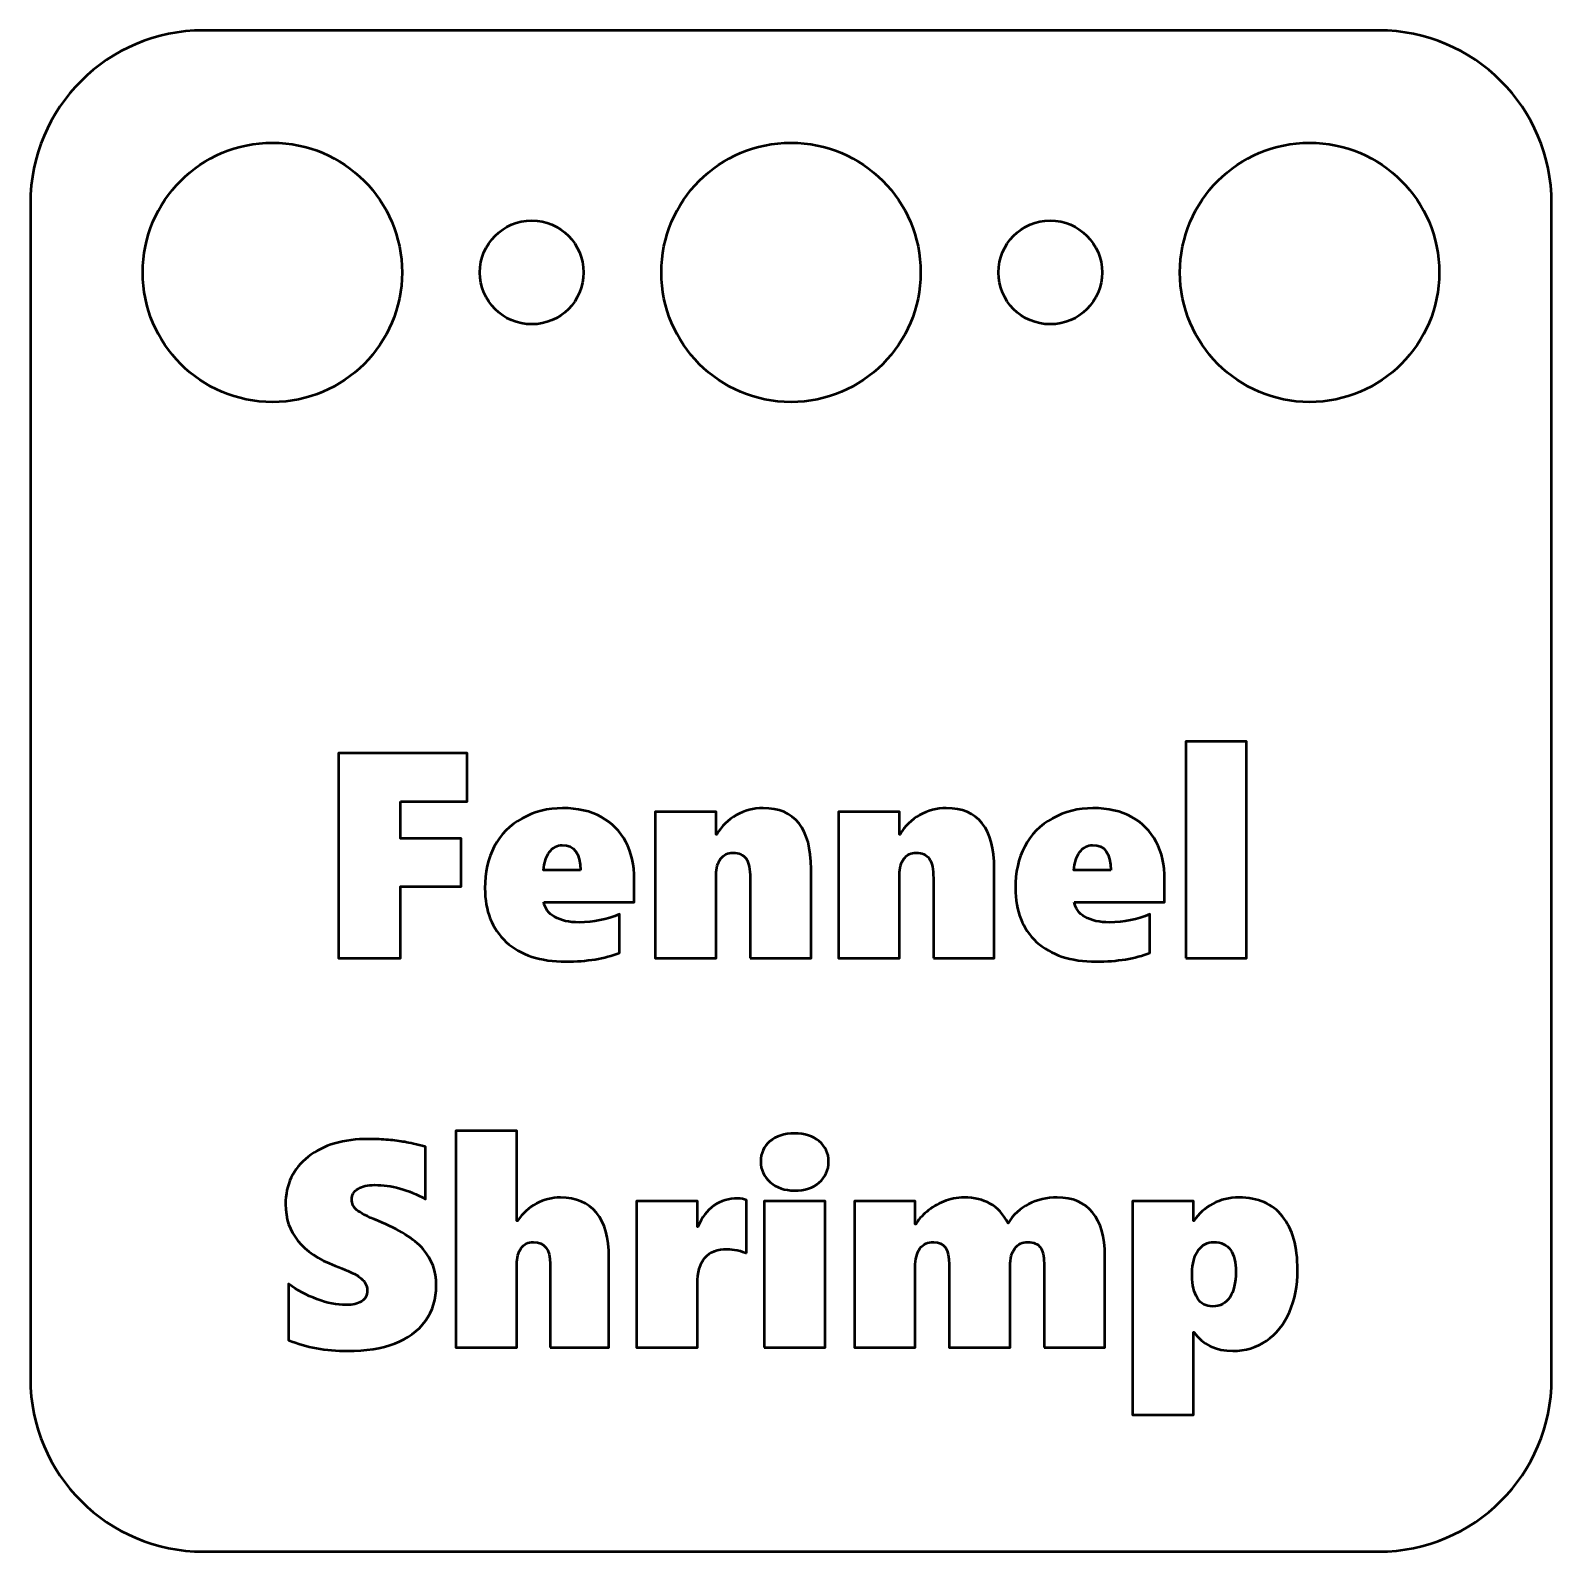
# Model space of a CAD drawing. Header units: centimetres. Extents: x -15.7 to 15.7, y -6.7 to 6.7.
# Drawn here: x -11.2 to -6.8, y -2.2 to 2.2 of the extents above; entities that cross this region are included whole.
import ezdxf

# ---------------------------------------------------------------- set-up
doc = ezdxf.new("R2010")
doc.units = ezdxf.units.CM
doc.header["$MEASUREMENT"] = 0
doc.layers.add('Layer 1', color=7, linetype='Continuous')

msp = doc.modelspace()

# ---------------------------------------------------------------- linework, layer by layer
at = {"layer": 'Layer 1', "lineweight": 53}
for centre, major_axis in [((-10.49999, 1.49999), (0, 0.37501)), ((-8.99999, 1.49999), (0, 0.37501)), ((-7.49999, 1.49999), (0, 0.37501)), ((-9.75, 1.5), (0, 0.15)), ((-8.25, 1.5), (0, 0.15))]:
    msp.add_ellipse(centre, major_axis=major_axis, ratio=1, dxfattribs=at)
msp.add_open_spline([(-11.2, -1.7), (-11.2, -1.7), (-11.2, 1.7), (-11.2, 1.7), (-11.2, 1.7), (-11.2, 1.97614), (-10.97614, 2.2), (-10.7, 2.2), (-10.7, 2.2), (-10.7, 2.2), (-7.3, 2.2), (-7.3, 2.2), (-7.3, 2.2), (-7.02386, 2.2), (-6.8, 1.97614), (-6.8, 1.7), (-6.8, 1.7), (-6.8, 1.7), (-6.8, -1.7), (-6.8, -1.7), (-6.8, -1.7), (-6.8, -1.97614), (-7.02386, -2.2), (-7.3, -2.2), (-7.3, -2.2), (-7.3, -2.2), (-10.7, -2.2), (-10.7, -2.2), (-10.7, -2.2), (-10.97614, -2.2), (-11.2, -1.97614), (-11.2, -1.7)], degree=3, knots=[0, 0, 0, 0, 0.1111111, 0.1111111, 0.1111111, 0.1111111, 0.2222222, 0.2222222, 0.2222222, 0.2222222, 0.3333333, 0.3333333, 0.3333333, 0.3333333, 0.4444444, 0.4444444, 0.4444444, 0.4444444, 0.5555556, 0.5555556, 0.5555556, 0.5555556, 0.6666667, 0.6666667, 0.6666667, 0.6666667, 0.7777778, 0.7777778, 0.7777778, 0.7777778, 1, 1, 1, 1], dxfattribs=at)
at = {"layer": 'Layer 1', "color": 5, "lineweight": 53}
for points, knots in [([(-7.85834, -0.48323), (-7.85834, -0.48323), (-7.85834, 0.14331), (-7.85834, 0.14331), (-7.85834, 0.14331), (-7.85834, 0.14331), (-7.68223, 0.14331), (-7.68223, 0.14331), (-7.68223, 0.14331), (-7.68223, 0.14331), (-7.68223, -0.48323), (-7.68223, -0.48323), (-7.68223, -0.48323), (-7.68223, -0.48323), (-7.85834, -0.48323), (-7.85834, -0.48323)], [0, 0, 0, 0, 0.2, 0.2, 0.2, 0.2, 0.4, 0.4, 0.4, 0.4, 0.6, 0.6, 0.6, 0.6, 1, 1, 1, 1]), ([(-10.12997, -0.03026), (-10.12997, -0.03026), (-10.12997, -0.13694), (-10.12997, -0.13694), (-10.12997, -0.13694), (-10.12997, -0.13694), (-9.95387, -0.13694), (-9.95387, -0.13694), (-9.95387, -0.13694), (-9.95387, -0.13694), (-9.95387, -0.27664), (-9.95387, -0.27664), (-9.95387, -0.27664), (-9.95387, -0.27664), (-10.12997, -0.27664), (-10.12997, -0.27664), (-10.12997, -0.27664), (-10.12997, -0.27664), (-10.12997, -0.48323), (-10.12997, -0.48323), (-10.12997, -0.48323), (-10.12997, -0.48323), (-10.30862, -0.48323), (-10.30862, -0.48323), (-10.30862, -0.48323), (-10.30862, -0.48323), (-10.30862, 0.10944), (-10.30862, 0.10944), (-10.30862, 0.10944), (-10.30862, 0.10944), (-9.93693, 0.10944), (-9.93693, 0.10944), (-9.93693, 0.10944), (-9.93693, 0.10944), (-9.93693, -0.03026), (-9.93693, -0.03026), (-9.93693, -0.03026), (-9.93693, -0.03026), (-10.12997, -0.03026), (-10.12997, -0.03026)], [0, 0, 0, 0, 0.0909091, 0.0909091, 0.0909091, 0.0909091, 0.1818182, 0.1818182, 0.1818182, 0.1818182, 0.2727273, 0.2727273, 0.2727273, 0.2727273, 0.3636364, 0.3636364, 0.3636364, 0.3636364, 0.4545455, 0.4545455, 0.4545455, 0.4545455, 0.5454545, 0.5454545, 0.5454545, 0.5454545, 0.6363636, 0.6363636, 0.6363636, 0.6363636, 0.7272727, 0.7272727, 0.7272727, 0.7272727, 0.8181818, 0.8181818, 0.8181818, 0.8181818, 1, 1, 1, 1]), ([(-9.7151, -0.32152), (-9.712, -0.33972), (-9.70156, -0.35397), (-9.68363, -0.36441), (-9.68363, -0.36441), (-9.66571, -0.37472), (-9.64201, -0.37994), (-9.61251, -0.37994), (-9.61251, -0.37994), (-9.57145, -0.37994), (-9.5325, -0.37203), (-9.49582, -0.35623), (-9.49582, -0.35623), (-9.49582, -0.35623), (-9.49582, -0.46771), (-9.49582, -0.46771), (-9.49582, -0.46771), (-9.53857, -0.48478), (-9.59036, -0.49339), (-9.65132, -0.49339), (-9.65132, -0.49339), (-9.72512, -0.49339), (-9.78255, -0.47448), (-9.82362, -0.4368), (-9.82362, -0.4368), (-9.86468, -0.39913), (-9.88528, -0.3472), (-9.88528, -0.28102), (-9.88528, -0.28102), (-9.88528, -0.23558), (-9.87625, -0.1955), (-9.85819, -0.16079), (-9.85819, -0.16079), (-9.84013, -0.12622), (-9.81346, -0.09898), (-9.77804, -0.07923), (-9.77804, -0.07923), (-9.74262, -0.05961), (-9.70367, -0.04973), (-9.66092, -0.04973), (-9.66092, -0.04973), (-9.61717, -0.04973), (-9.57964, -0.0582), (-9.54845, -0.07528), (-9.54845, -0.07528), (-9.51741, -0.09235), (-9.4937, -0.11634), (-9.47761, -0.14724), (-9.47761, -0.14724), (-9.46152, -0.17801), (-9.45348, -0.21413), (-9.45348, -0.25548), (-9.45348, -0.25548), (-9.45348, -0.25548), (-9.45348, -0.32152), (-9.45348, -0.32152), (-9.45348, -0.32152), (-9.45348, -0.32152), (-9.7151, -0.32152), (-9.7151, -0.32152)], [0, 0, 0, 0, 0.0625, 0.0625, 0.0625, 0.0625, 0.125, 0.125, 0.125, 0.125, 0.1875, 0.1875, 0.1875, 0.1875, 0.25, 0.25, 0.25, 0.25, 0.3125, 0.3125, 0.3125, 0.3125, 0.375, 0.375, 0.375, 0.375, 0.4375, 0.4375, 0.4375, 0.4375, 0.5, 0.5, 0.5, 0.5, 0.5625, 0.5625, 0.5625, 0.5625, 0.625, 0.625, 0.625, 0.625, 0.6875, 0.6875, 0.6875, 0.6875, 0.75, 0.75, 0.75, 0.75, 0.8125, 0.8125, 0.8125, 0.8125, 0.875, 0.875, 0.875, 0.875, 1, 1, 1, 1]), ([(-9.1182, -0.48323), (-9.1182, -0.48323), (-9.1182, -0.25209), (-9.1182, -0.25209), (-9.1182, -0.25209), (-9.1182, -0.22584), (-9.12215, -0.20707), (-9.12991, -0.19564), (-9.12991, -0.19564), (-9.13781, -0.18421), (-9.15051, -0.17843), (-9.16815, -0.17843), (-9.16815, -0.17843), (-9.18325, -0.17843), (-9.1951, -0.18436), (-9.20357, -0.19621), (-9.20357, -0.19621), (-9.21218, -0.20806), (-9.21641, -0.2233), (-9.21641, -0.24165), (-9.21641, -0.24165), (-9.21641, -0.24165), (-9.21641, -0.48323), (-9.21641, -0.48323), (-9.21641, -0.48323), (-9.21641, -0.48323), (-9.39252, -0.48323), (-9.39252, -0.48323), (-9.39252, -0.48323), (-9.39252, -0.48323), (-9.39252, -0.05989), (-9.39252, -0.05989), (-9.39252, -0.05989), (-9.39252, -0.05989), (-9.21641, -0.05989), (-9.21641, -0.05989), (-9.21641, -0.05989), (-9.21641, -0.05989), (-9.21641, -0.12594), (-9.21641, -0.12594), (-9.21641, -0.12594), (-9.21641, -0.12594), (-9.21472, -0.12594), (-9.21472, -0.12594), (-9.21472, -0.12594), (-9.20075, -0.10181), (-9.18184, -0.08304), (-9.15813, -0.06977), (-9.15813, -0.06977), (-9.13442, -0.05637), (-9.10874, -0.04973), (-9.08094, -0.04973), (-9.08094, -0.04973), (-8.98837, -0.04973), (-8.94209, -0.10816), (-8.94209, -0.225), (-8.94209, -0.225), (-8.94209, -0.225), (-8.94209, -0.48323), (-8.94209, -0.48323), (-8.94209, -0.48323), (-8.94209, -0.48323), (-9.1182, -0.48323), (-9.1182, -0.48323)], [0, 0, 0, 0, 0.0588235, 0.0588235, 0.0588235, 0.0588235, 0.1176471, 0.1176471, 0.1176471, 0.1176471, 0.1764706, 0.1764706, 0.1764706, 0.1764706, 0.2352941, 0.2352941, 0.2352941, 0.2352941, 0.2941176, 0.2941176, 0.2941176, 0.2941176, 0.3529412, 0.3529412, 0.3529412, 0.3529412, 0.4117647, 0.4117647, 0.4117647, 0.4117647, 0.4705882, 0.4705882, 0.4705882, 0.4705882, 0.5294118, 0.5294118, 0.5294118, 0.5294118, 0.5882353, 0.5882353, 0.5882353, 0.5882353, 0.6470588, 0.6470588, 0.6470588, 0.6470588, 0.7058824, 0.7058824, 0.7058824, 0.7058824, 0.7647059, 0.7647059, 0.7647059, 0.7647059, 0.8235294, 0.8235294, 0.8235294, 0.8235294, 0.8823529, 0.8823529, 0.8823529, 0.8823529, 1, 1, 1, 1]), ([(-8.58818, -0.48323), (-8.58818, -0.48323), (-8.58818, -0.25209), (-8.58818, -0.25209), (-8.58818, -0.25209), (-8.58818, -0.22584), (-8.59213, -0.20707), (-8.59989, -0.19564), (-8.59989, -0.19564), (-8.60779, -0.18421), (-8.62049, -0.17843), (-8.63813, -0.17843), (-8.63813, -0.17843), (-8.65323, -0.17843), (-8.66508, -0.18436), (-8.67355, -0.19621), (-8.67355, -0.19621), (-8.68216, -0.20806), (-8.68639, -0.2233), (-8.68639, -0.24165), (-8.68639, -0.24165), (-8.68639, -0.24165), (-8.68639, -0.48323), (-8.68639, -0.48323), (-8.68639, -0.48323), (-8.68639, -0.48323), (-8.8625, -0.48323), (-8.8625, -0.48323), (-8.8625, -0.48323), (-8.8625, -0.48323), (-8.8625, -0.05989), (-8.8625, -0.05989), (-8.8625, -0.05989), (-8.8625, -0.05989), (-8.68639, -0.05989), (-8.68639, -0.05989), (-8.68639, -0.05989), (-8.68639, -0.05989), (-8.68639, -0.12594), (-8.68639, -0.12594), (-8.68639, -0.12594), (-8.68639, -0.12594), (-8.6847, -0.12594), (-8.6847, -0.12594), (-8.6847, -0.12594), (-8.67073, -0.10181), (-8.65182, -0.08304), (-8.62811, -0.06977), (-8.62811, -0.06977), (-8.6044, -0.05637), (-8.57872, -0.04973), (-8.55092, -0.04973), (-8.55092, -0.04973), (-8.45835, -0.04973), (-8.41207, -0.10816), (-8.41207, -0.225), (-8.41207, -0.225), (-8.41207, -0.225), (-8.41207, -0.48323), (-8.41207, -0.48323), (-8.41207, -0.48323), (-8.41207, -0.48323), (-8.58818, -0.48323), (-8.58818, -0.48323)], [0, 0, 0, 0, 0.0588235, 0.0588235, 0.0588235, 0.0588235, 0.1176471, 0.1176471, 0.1176471, 0.1176471, 0.1764706, 0.1764706, 0.1764706, 0.1764706, 0.2352941, 0.2352941, 0.2352941, 0.2352941, 0.2941176, 0.2941176, 0.2941176, 0.2941176, 0.3529412, 0.3529412, 0.3529412, 0.3529412, 0.4117647, 0.4117647, 0.4117647, 0.4117647, 0.4705882, 0.4705882, 0.4705882, 0.4705882, 0.5294118, 0.5294118, 0.5294118, 0.5294118, 0.5882353, 0.5882353, 0.5882353, 0.5882353, 0.6470588, 0.6470588, 0.6470588, 0.6470588, 0.7058824, 0.7058824, 0.7058824, 0.7058824, 0.7647059, 0.7647059, 0.7647059, 0.7647059, 0.8235294, 0.8235294, 0.8235294, 0.8235294, 0.8823529, 0.8823529, 0.8823529, 0.8823529, 1, 1, 1, 1]), ([(-8.18092, -0.32152), (-8.17782, -0.33972), (-8.16738, -0.35397), (-8.14945, -0.36441), (-8.14945, -0.36441), (-8.13153, -0.37472), (-8.10783, -0.37994), (-8.07833, -0.37994), (-8.07833, -0.37994), (-8.03727, -0.37994), (-7.99832, -0.37203), (-7.96164, -0.35623), (-7.96164, -0.35623), (-7.96164, -0.35623), (-7.96164, -0.46771), (-7.96164, -0.46771), (-7.96164, -0.46771), (-8.00439, -0.48478), (-8.05618, -0.49339), (-8.11714, -0.49339), (-8.11714, -0.49339), (-8.19094, -0.49339), (-8.24837, -0.47448), (-8.28944, -0.4368), (-8.28944, -0.4368), (-8.3305, -0.39913), (-8.3511, -0.3472), (-8.3511, -0.28102), (-8.3511, -0.28102), (-8.3511, -0.23558), (-8.34207, -0.1955), (-8.32401, -0.16079), (-8.32401, -0.16079), (-8.30595, -0.12622), (-8.27928, -0.09898), (-8.24386, -0.07923), (-8.24386, -0.07923), (-8.20844, -0.05961), (-8.16949, -0.04973), (-8.12674, -0.04973), (-8.12674, -0.04973), (-8.08299, -0.04973), (-8.04546, -0.0582), (-8.01427, -0.07528), (-8.01427, -0.07528), (-7.98323, -0.09235), (-7.95952, -0.11634), (-7.94343, -0.14724), (-7.94343, -0.14724), (-7.92734, -0.17801), (-7.9193, -0.21413), (-7.9193, -0.25548), (-7.9193, -0.25548), (-7.9193, -0.25548), (-7.9193, -0.32152), (-7.9193, -0.32152), (-7.9193, -0.32152), (-7.9193, -0.32152), (-8.18092, -0.32152), (-8.18092, -0.32152)], [0, 0, 0, 0, 0.0625, 0.0625, 0.0625, 0.0625, 0.125, 0.125, 0.125, 0.125, 0.1875, 0.1875, 0.1875, 0.1875, 0.25, 0.25, 0.25, 0.25, 0.3125, 0.3125, 0.3125, 0.3125, 0.375, 0.375, 0.375, 0.375, 0.4375, 0.4375, 0.4375, 0.4375, 0.5, 0.5, 0.5, 0.5, 0.5625, 0.5625, 0.5625, 0.5625, 0.625, 0.625, 0.625, 0.625, 0.6875, 0.6875, 0.6875, 0.6875, 0.75, 0.75, 0.75, 0.75, 0.8125, 0.8125, 0.8125, 0.8125, 0.875, 0.875, 0.875, 0.875, 1, 1, 1, 1]), ([(-9.60927, -0.22923), (-9.60927, -0.18069), (-9.62677, -0.15642), (-9.66176, -0.15642), (-9.66176, -0.15642), (-9.67644, -0.15642), (-9.68857, -0.16305), (-9.69859, -0.17631), (-9.69859, -0.17631), (-9.70847, -0.18972), (-9.71426, -0.20722), (-9.71595, -0.22923), (-9.71595, -0.22923), (-9.71595, -0.22923), (-9.60927, -0.22923), (-9.60927, -0.22923)], [0, 0, 0, 0, 0.2, 0.2, 0.2, 0.2, 0.4, 0.4, 0.4, 0.4, 0.6, 0.6, 0.6, 0.6, 1, 1, 1, 1]), ([(-8.07509, -0.22923), (-8.07509, -0.18069), (-8.09259, -0.15642), (-8.12758, -0.15642), (-8.12758, -0.15642), (-8.14226, -0.15642), (-8.15439, -0.16305), (-8.16441, -0.17631), (-8.16441, -0.17631), (-8.17429, -0.18972), (-8.18008, -0.20722), (-8.18177, -0.22923), (-8.18177, -0.22923), (-8.18177, -0.22923), (-8.07509, -0.22923), (-8.07509, -0.22923)], [0, 0, 0, 0, 0.2, 0.2, 0.2, 0.2, 0.4, 0.4, 0.4, 0.4, 0.6, 0.6, 0.6, 0.6, 1, 1, 1, 1]), ([(-10.02596, -1.42995), (-10.02596, -1.46932), (-10.03654, -1.50361), (-10.05757, -1.53282), (-10.05757, -1.53282), (-10.07859, -1.56203), (-10.10823, -1.58376), (-10.14619, -1.59815), (-10.14619, -1.59815), (-10.18414, -1.6124), (-10.22986, -1.6196), (-10.28335, -1.6196), (-10.28335, -1.6196), (-10.34529, -1.6196), (-10.40202, -1.60916), (-10.45353, -1.58813), (-10.45353, -1.58813), (-10.45353, -1.58813), (-10.45353, -1.42571), (-10.45353, -1.42571), (-10.45353, -1.42571), (-10.42869, -1.44392), (-10.40132, -1.45873), (-10.37126, -1.46988), (-10.37126, -1.46988), (-10.3412, -1.48103), (-10.31326, -1.48667), (-10.2873, -1.48667), (-10.2873, -1.48667), (-10.26782, -1.48667), (-10.25258, -1.48315), (-10.24186, -1.47609), (-10.24186, -1.47609), (-10.23113, -1.46903), (-10.22577, -1.45887), (-10.22577, -1.44533), (-10.22577, -1.44533), (-10.22577, -1.43573), (-10.22845, -1.42712), (-10.23382, -1.41993), (-10.23382, -1.41993), (-10.23918, -1.41259), (-10.24736, -1.40582), (-10.25823, -1.39947), (-10.25823, -1.39947), (-10.26909, -1.39312), (-10.28927, -1.38437), (-10.31891, -1.37336), (-10.31891, -1.37336), (-10.4143, -1.33667), (-10.46199, -1.2774), (-10.46199, -1.19556), (-10.46199, -1.19556), (-10.46199, -1.13827), (-10.44026, -1.09241), (-10.39666, -1.05812), (-10.39666, -1.05812), (-10.3532, -1.02383), (-10.29478, -1.00661), (-10.2214, -1.00661), (-10.2214, -1.00661), (-10.2008, -1.00661), (-10.18175, -1.00746), (-10.16439, -1.00915), (-10.16439, -1.00915), (-10.14703, -1.0107), (-10.13123, -1.01282), (-10.11698, -1.01522), (-10.11698, -1.01522), (-10.10286, -1.01776), (-10.08297, -1.02242), (-10.05728, -1.02933), (-10.05728, -1.02933), (-10.05728, -1.02933), (-10.05728, -1.18018), (-10.05728, -1.18018), (-10.05728, -1.18018), (-10.10724, -1.15308), (-10.1562, -1.13954), (-10.20446, -1.13954), (-10.20446, -1.13954), (-10.22436, -1.13954), (-10.24031, -1.14321), (-10.25244, -1.15069), (-10.25244, -1.15069), (-10.26458, -1.15816), (-10.27065, -1.16832), (-10.27065, -1.18131), (-10.27065, -1.18131), (-10.27065, -1.19358), (-10.26571, -1.20389), (-10.25597, -1.21207), (-10.25597, -1.21207), (-10.24623, -1.22011), (-10.22577, -1.2307), (-10.19459, -1.24368), (-10.19459, -1.24368), (-10.1332, -1.26837), (-10.08974, -1.29561), (-10.0642, -1.3251), (-10.0642, -1.3251), (-10.03866, -1.35445), (-10.02596, -1.38945), (-10.02596, -1.42995)], [0, 0, 0, 0, 0.037037, 0.037037, 0.037037, 0.037037, 0.0740741, 0.0740741, 0.0740741, 0.0740741, 0.1111111, 0.1111111, 0.1111111, 0.1111111, 0.1481481, 0.1481481, 0.1481481, 0.1481481, 0.1851852, 0.1851852, 0.1851852, 0.1851852, 0.2222222, 0.2222222, 0.2222222, 0.2222222, 0.2592593, 0.2592593, 0.2592593, 0.2592593, 0.2962963, 0.2962963, 0.2962963, 0.2962963, 0.3333333, 0.3333333, 0.3333333, 0.3333333, 0.3703704, 0.3703704, 0.3703704, 0.3703704, 0.4074074, 0.4074074, 0.4074074, 0.4074074, 0.4444444, 0.4444444, 0.4444444, 0.4444444, 0.4814815, 0.4814815, 0.4814815, 0.4814815, 0.5185185, 0.5185185, 0.5185185, 0.5185185, 0.5555556, 0.5555556, 0.5555556, 0.5555556, 0.5925926, 0.5925926, 0.5925926, 0.5925926, 0.6296296, 0.6296296, 0.6296296, 0.6296296, 0.6666667, 0.6666667, 0.6666667, 0.6666667, 0.7037037, 0.7037037, 0.7037037, 0.7037037, 0.7407407, 0.7407407, 0.7407407, 0.7407407, 0.7777778, 0.7777778, 0.7777778, 0.7777778, 0.8148148, 0.8148148, 0.8148148, 0.8148148, 0.8518519, 0.8518519, 0.8518519, 0.8518519, 0.8888889, 0.8888889, 0.8888889, 0.8888889, 0.9259259, 0.9259259, 0.9259259, 0.9259259, 1, 1, 1, 1]), ([(-9.69675, -1.60944), (-9.69675, -1.60944), (-9.69675, -1.36786), (-9.69675, -1.36786), (-9.69675, -1.36786), (-9.69675, -1.32566), (-9.71284, -1.30464), (-9.74501, -1.30464), (-9.74501, -1.30464), (-9.76067, -1.30464), (-9.77267, -1.31057), (-9.78085, -1.32256), (-9.78085, -1.32256), (-9.78918, -1.33455), (-9.79327, -1.34994), (-9.79327, -1.3687), (-9.79327, -1.3687), (-9.79327, -1.3687), (-9.79327, -1.60944), (-9.79327, -1.60944), (-9.79327, -1.60944), (-9.79327, -1.60944), (-9.96938, -1.60944), (-9.96938, -1.60944), (-9.96938, -1.60944), (-9.96938, -1.60944), (-9.96938, -0.9829), (-9.96938, -0.9829), (-9.96938, -0.9829), (-9.96938, -0.9829), (-9.79327, -0.9829), (-9.79327, -0.9829), (-9.79327, -0.9829), (-9.79327, -0.9829), (-9.79327, -1.24368), (-9.79327, -1.24368), (-9.79327, -1.24368), (-9.79327, -1.24368), (-9.79158, -1.24368), (-9.79158, -1.24368), (-9.79158, -1.24368), (-9.77648, -1.22195), (-9.75813, -1.20516), (-9.73654, -1.19344), (-9.73654, -1.19344), (-9.71495, -1.18173), (-9.69167, -1.17594), (-9.66697, -1.17594), (-9.66697, -1.17594), (-9.62125, -1.17594), (-9.5864, -1.19062), (-9.56255, -1.21997), (-9.56255, -1.21997), (-9.53856, -1.24932), (-9.52657, -1.2925), (-9.52657, -1.34951), (-9.52657, -1.34951), (-9.52657, -1.34951), (-9.52657, -1.60944), (-9.52657, -1.60944), (-9.52657, -1.60944), (-9.52657, -1.60944), (-9.69675, -1.60944), (-9.69675, -1.60944)], [0, 0, 0, 0, 0.0588235, 0.0588235, 0.0588235, 0.0588235, 0.1176471, 0.1176471, 0.1176471, 0.1176471, 0.1764706, 0.1764706, 0.1764706, 0.1764706, 0.2352941, 0.2352941, 0.2352941, 0.2352941, 0.2941176, 0.2941176, 0.2941176, 0.2941176, 0.3529412, 0.3529412, 0.3529412, 0.3529412, 0.4117647, 0.4117647, 0.4117647, 0.4117647, 0.4705882, 0.4705882, 0.4705882, 0.4705882, 0.5294118, 0.5294118, 0.5294118, 0.5294118, 0.5882353, 0.5882353, 0.5882353, 0.5882353, 0.6470588, 0.6470588, 0.6470588, 0.6470588, 0.7058824, 0.7058824, 0.7058824, 0.7058824, 0.7647059, 0.7647059, 0.7647059, 0.7647059, 0.8235294, 0.8235294, 0.8235294, 0.8235294, 0.8823529, 0.8823529, 0.8823529, 0.8823529, 1, 1, 1, 1]), ([(-8.89128, -1.07209), (-8.89128, -1.09692), (-8.90031, -1.11696), (-8.91837, -1.13248), (-8.91837, -1.13248), (-8.93643, -1.14786), (-8.96014, -1.15562), (-8.98963, -1.15562), (-8.98963, -1.15562), (-9.01828, -1.15562), (-9.04184, -1.14758), (-9.06005, -1.13164), (-9.06005, -1.13164), (-9.07839, -1.11569), (-9.08756, -1.09579), (-9.08756, -1.07209), (-9.08756, -1.07209), (-9.08756, -1.04782), (-9.07867, -1.02806), (-9.06089, -1.0131), (-9.06089, -1.0131), (-9.04311, -0.998), (-9.01941, -0.99052), (-8.98963, -0.99052), (-8.98963, -0.99052), (-8.96014, -0.99052), (-8.93643, -0.998), (-8.91837, -1.0131), (-8.91837, -1.0131), (-8.90031, -1.02806), (-8.89128, -1.04782), (-8.89128, -1.07209)], [0, 0, 0, 0, 0.1111111, 0.1111111, 0.1111111, 0.1111111, 0.2222222, 0.2222222, 0.2222222, 0.2222222, 0.3333333, 0.3333333, 0.3333333, 0.3333333, 0.4444444, 0.4444444, 0.4444444, 0.4444444, 0.5555556, 0.5555556, 0.5555556, 0.5555556, 0.6666667, 0.6666667, 0.6666667, 0.6666667, 0.7777778, 0.7777778, 0.7777778, 0.7777778, 1, 1, 1, 1]), ([(-9.12849, -1.33681), (-9.13512, -1.33385), (-9.14401, -1.33103), (-9.1553, -1.32863), (-9.1553, -1.32863), (-9.16673, -1.32623), (-9.17604, -1.32496), (-9.18352, -1.32496), (-9.18352, -1.32496), (-9.24166, -1.32496), (-9.27073, -1.35854), (-9.27073, -1.42585), (-9.27073, -1.42585), (-9.27073, -1.42585), (-9.27073, -1.60944), (-9.27073, -1.60944), (-9.27073, -1.60944), (-9.27073, -1.60944), (-9.44684, -1.60944), (-9.44684, -1.60944), (-9.44684, -1.60944), (-9.44684, -1.60944), (-9.44684, -1.1861), (-9.44684, -1.1861), (-9.44684, -1.1861), (-9.44684, -1.1861), (-9.27073, -1.1861), (-9.27073, -1.1861), (-9.27073, -1.1861), (-9.27073, -1.1861), (-9.27073, -1.26061), (-9.27073, -1.26061), (-9.27073, -1.26061), (-9.27073, -1.26061), (-9.26904, -1.26061), (-9.26904, -1.26061), (-9.26904, -1.26061), (-9.25831, -1.2338), (-9.24307, -1.21334), (-9.22317, -1.19937), (-9.22317, -1.19937), (-9.20328, -1.1854), (-9.18014, -1.17848), (-9.15375, -1.17848), (-9.15375, -1.17848), (-9.14401, -1.17848), (-9.13569, -1.18018), (-9.12849, -1.18342), (-9.12849, -1.18342), (-9.12849, -1.18342), (-9.12849, -1.33681), (-9.12849, -1.33681)], [0, 0, 0, 0, 0.0714286, 0.0714286, 0.0714286, 0.0714286, 0.1428571, 0.1428571, 0.1428571, 0.1428571, 0.2142857, 0.2142857, 0.2142857, 0.2142857, 0.2857143, 0.2857143, 0.2857143, 0.2857143, 0.3571429, 0.3571429, 0.3571429, 0.3571429, 0.4285714, 0.4285714, 0.4285714, 0.4285714, 0.5, 0.5, 0.5, 0.5, 0.5714286, 0.5714286, 0.5714286, 0.5714286, 0.6428571, 0.6428571, 0.6428571, 0.6428571, 0.7142857, 0.7142857, 0.7142857, 0.7142857, 0.7857143, 0.7857143, 0.7857143, 0.7857143, 0.8571429, 0.8571429, 0.8571429, 0.8571429, 1, 1, 1, 1]), ([(-9.07769, -1.60944), (-9.07769, -1.60944), (-9.07769, -1.1861), (-9.07769, -1.1861), (-9.07769, -1.1861), (-9.07769, -1.1861), (-8.90158, -1.1861), (-8.90158, -1.1861), (-8.90158, -1.1861), (-8.90158, -1.1861), (-8.90158, -1.60944), (-8.90158, -1.60944), (-8.90158, -1.60944), (-8.90158, -1.60944), (-9.07769, -1.60944), (-9.07769, -1.60944)], [0, 0, 0, 0, 0.2, 0.2, 0.2, 0.2, 0.4, 0.4, 0.4, 0.4, 0.6, 0.6, 0.6, 0.6, 1, 1, 1, 1]), ([(-8.26812, -1.60944), (-8.26812, -1.60944), (-8.26812, -1.36546), (-8.26812, -1.36546), (-8.26812, -1.36546), (-8.26812, -1.345), (-8.27179, -1.32976), (-8.27899, -1.31974), (-8.27899, -1.31974), (-8.28633, -1.30972), (-8.29818, -1.30464), (-8.31469, -1.30464), (-8.31469, -1.30464), (-8.33092, -1.30464), (-8.34362, -1.31071), (-8.35265, -1.32298), (-8.35265, -1.32298), (-8.36182, -1.33526), (-8.36634, -1.35233), (-8.36634, -1.37407), (-8.36634, -1.37407), (-8.36634, -1.37407), (-8.36634, -1.60944), (-8.36634, -1.60944), (-8.36634, -1.60944), (-8.36634, -1.60944), (-8.54245, -1.60944), (-8.54245, -1.60944), (-8.54245, -1.60944), (-8.54245, -1.60944), (-8.54245, -1.36955), (-8.54245, -1.36955), (-8.54245, -1.36955), (-8.54245, -1.32623), (-8.55712, -1.30464), (-8.58661, -1.30464), (-8.58661, -1.30464), (-8.60453, -1.30464), (-8.61794, -1.31085), (-8.62697, -1.32341), (-8.62697, -1.32341), (-8.63614, -1.33597), (-8.64066, -1.35403), (-8.64066, -1.37745), (-8.64066, -1.37745), (-8.64066, -1.37745), (-8.64066, -1.60944), (-8.64066, -1.60944), (-8.64066, -1.60944), (-8.64066, -1.60944), (-8.81677, -1.60944), (-8.81677, -1.60944), (-8.81677, -1.60944), (-8.81677, -1.60944), (-8.81677, -1.1861), (-8.81677, -1.1861), (-8.81677, -1.1861), (-8.81677, -1.1861), (-8.64066, -1.1861), (-8.64066, -1.1861), (-8.64066, -1.1861), (-8.64066, -1.1861), (-8.64066, -1.25299), (-8.64066, -1.25299), (-8.64066, -1.25299), (-8.64066, -1.25299), (-8.63897, -1.25299), (-8.63897, -1.25299), (-8.63897, -1.25299), (-8.63233, -1.24114), (-8.62189, -1.22914), (-8.60736, -1.21701), (-8.60736, -1.21701), (-8.59296, -1.20473), (-8.57659, -1.19485), (-8.55839, -1.18723), (-8.55839, -1.18723), (-8.54033, -1.17975), (-8.52057, -1.17594), (-8.49941, -1.17594), (-8.49941, -1.17594), (-8.46935, -1.17594), (-8.44409, -1.18187), (-8.42349, -1.19373), (-8.42349, -1.19373), (-8.40303, -1.20544), (-8.38595, -1.22421), (-8.37212, -1.24975), (-8.37212, -1.24975), (-8.35717, -1.22604), (-8.33741, -1.20784), (-8.31257, -1.19514), (-8.31257, -1.19514), (-8.28774, -1.18229), (-8.26008, -1.17594), (-8.22974, -1.17594), (-8.22974, -1.17594), (-8.18543, -1.17594), (-8.15128, -1.19034), (-8.12758, -1.21927), (-8.12758, -1.21927), (-8.10387, -1.24819), (-8.09202, -1.28996), (-8.09202, -1.34457), (-8.09202, -1.34457), (-8.09202, -1.34457), (-8.09202, -1.60944), (-8.09202, -1.60944), (-8.09202, -1.60944), (-8.09202, -1.60944), (-8.26812, -1.60944), (-8.26812, -1.60944)], [0, 0, 0, 0, 0.0344828, 0.0344828, 0.0344828, 0.0344828, 0.0689655, 0.0689655, 0.0689655, 0.0689655, 0.1034483, 0.1034483, 0.1034483, 0.1034483, 0.137931, 0.137931, 0.137931, 0.137931, 0.1724138, 0.1724138, 0.1724138, 0.1724138, 0.2068966, 0.2068966, 0.2068966, 0.2068966, 0.2413793, 0.2413793, 0.2413793, 0.2413793, 0.2758621, 0.2758621, 0.2758621, 0.2758621, 0.3103448, 0.3103448, 0.3103448, 0.3103448, 0.3448276, 0.3448276, 0.3448276, 0.3448276, 0.3793103, 0.3793103, 0.3793103, 0.3793103, 0.4137931, 0.4137931, 0.4137931, 0.4137931, 0.4482759, 0.4482759, 0.4482759, 0.4482759, 0.4827586, 0.4827586, 0.4827586, 0.4827586, 0.5172414, 0.5172414, 0.5172414, 0.5172414, 0.5517241, 0.5517241, 0.5517241, 0.5517241, 0.5862069, 0.5862069, 0.5862069, 0.5862069, 0.6206897, 0.6206897, 0.6206897, 0.6206897, 0.6551724, 0.6551724, 0.6551724, 0.6551724, 0.6896552, 0.6896552, 0.6896552, 0.6896552, 0.7241379, 0.7241379, 0.7241379, 0.7241379, 0.7586207, 0.7586207, 0.7586207, 0.7586207, 0.7931034, 0.7931034, 0.7931034, 0.7931034, 0.8275862, 0.8275862, 0.8275862, 0.8275862, 0.862069, 0.862069, 0.862069, 0.862069, 0.8965517, 0.8965517, 0.8965517, 0.8965517, 0.9310345, 0.9310345, 0.9310345, 0.9310345, 1, 1, 1, 1]), ([(-7.53476, -1.38493), (-7.53476, -1.43122), (-7.54267, -1.47214), (-7.55833, -1.5077), (-7.55833, -1.5077), (-7.57399, -1.54312), (-7.59629, -1.57078), (-7.62493, -1.59025), (-7.62493, -1.59025), (-7.65358, -1.60986), (-7.68575, -1.6196), (-7.7216, -1.6196), (-7.7216, -1.6196), (-7.77127, -1.6196), (-7.80894, -1.60154), (-7.83449, -1.56541), (-7.83449, -1.56541), (-7.83449, -1.56541), (-7.83618, -1.56541), (-7.83618, -1.56541), (-7.83618, -1.56541), (-7.83618, -1.56541), (-7.83618, -1.80417), (-7.83618, -1.80417), (-7.83618, -1.80417), (-7.83618, -1.80417), (-8.01229, -1.80417), (-8.01229, -1.80417), (-8.01229, -1.80417), (-8.01229, -1.80417), (-8.01229, -1.1861), (-8.01229, -1.1861), (-8.01229, -1.1861), (-8.01229, -1.1861), (-7.83618, -1.1861), (-7.83618, -1.1861), (-7.83618, -1.1861), (-7.83618, -1.1861), (-7.83618, -1.24368), (-7.83618, -1.24368), (-7.83618, -1.24368), (-7.83618, -1.24368), (-7.83449, -1.24368), (-7.83449, -1.24368), (-7.83449, -1.24368), (-7.82052, -1.22251), (-7.80231, -1.20586), (-7.78002, -1.19387), (-7.78002, -1.19387), (-7.75758, -1.18187), (-7.73232, -1.17594), (-7.70382, -1.17594), (-7.70382, -1.17594), (-7.64935, -1.17594), (-7.60744, -1.19415), (-7.57837, -1.23041), (-7.57837, -1.23041), (-7.5493, -1.26682), (-7.53476, -1.31833), (-7.53476, -1.38493)], [0, 0, 0, 0, 0.0625, 0.0625, 0.0625, 0.0625, 0.125, 0.125, 0.125, 0.125, 0.1875, 0.1875, 0.1875, 0.1875, 0.25, 0.25, 0.25, 0.25, 0.3125, 0.3125, 0.3125, 0.3125, 0.375, 0.375, 0.375, 0.375, 0.4375, 0.4375, 0.4375, 0.4375, 0.5, 0.5, 0.5, 0.5, 0.5625, 0.5625, 0.5625, 0.5625, 0.625, 0.625, 0.625, 0.625, 0.6875, 0.6875, 0.6875, 0.6875, 0.75, 0.75, 0.75, 0.75, 0.8125, 0.8125, 0.8125, 0.8125, 0.875, 0.875, 0.875, 0.875, 1, 1, 1, 1]), ([(-7.71341, -1.39029), (-7.71341, -1.36362), (-7.71863, -1.3426), (-7.72893, -1.32736), (-7.72893, -1.32736), (-7.73924, -1.31226), (-7.75518, -1.30464), (-7.77663, -1.30464), (-7.77663, -1.30464), (-7.7954, -1.30464), (-7.8105, -1.31268), (-7.82207, -1.32863), (-7.82207, -1.32863), (-7.83364, -1.34471), (-7.83942, -1.36659), (-7.83942, -1.39453), (-7.83942, -1.39453), (-7.83942, -1.39453), (-7.83942, -1.40271), (-7.83942, -1.40271), (-7.83942, -1.40271), (-7.83942, -1.42952), (-7.83449, -1.45083), (-7.82461, -1.46692), (-7.82461, -1.46692), (-7.81473, -1.48286), (-7.79977, -1.49091), (-7.78002, -1.49091), (-7.78002, -1.49091), (-7.75871, -1.49091), (-7.74234, -1.48216), (-7.73077, -1.46466), (-7.73077, -1.46466), (-7.7192, -1.44716), (-7.71341, -1.42233), (-7.71341, -1.39029)], [0, 0, 0, 0, 0.1, 0.1, 0.1, 0.1, 0.2, 0.2, 0.2, 0.2, 0.3, 0.3, 0.3, 0.3, 0.4, 0.4, 0.4, 0.4, 0.5, 0.5, 0.5, 0.5, 0.6, 0.6, 0.6, 0.6, 0.7, 0.7, 0.7, 0.7, 0.8, 0.8, 0.8, 0.8, 1, 1, 1, 1])]:
    msp.add_open_spline(points, degree=3, knots=knots, dxfattribs=at)

doc.saveas('drawing.dxf')
